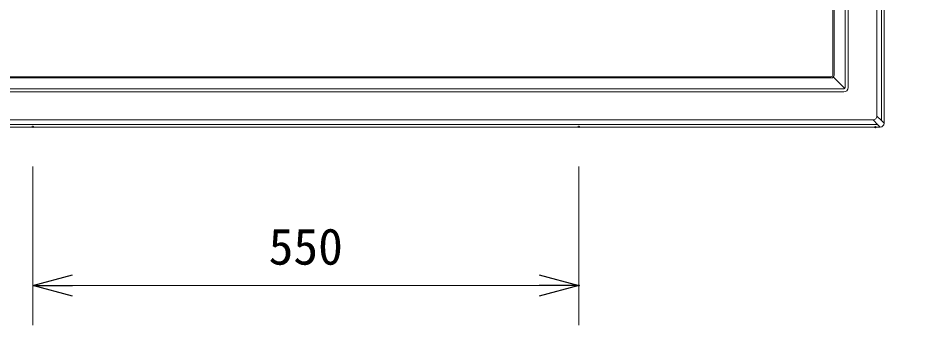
# Model space of a CAD drawing. Units: millimetres, scale not verified. Extents: x -62 to 63, y -57 to 57.
# Drawn here: x -27.71 to 17.08, y -13.97 to 1.52 of the extents above; entities that cross this region are included whole.
import ezdxf
from ezdxf.enums import TextEntityAlignment as Align

# ---------------------------------------------------------------- set-up
doc = ezdxf.new("R2010")
doc.units = ezdxf.units.MM
doc.header["$LTSCALE"] = 0.125
doc.header["$PDMODE"] = 32
doc.header["$PDSIZE"] = 0.0625
doc.layers.add('0-0_0', color=7, linetype='Continuous')
doc.layers.add('0-4_DEFPOINTS', color=7, linetype='Continuous')
doc.layers.add('0-5_GAIKEI', color=1, linetype='Continuous', lineweight=18)
doc.layers.add('0-6_SUNPO', color=7, linetype='Continuous', lineweight=18)
doc.styles.add('ＭＳ ゴシック', font='')
doc.styles.get('ＭＳ ゴシック').set_extended_font_data('MS Gothic')

# ---------------------------------------------------------------- blocks, each defined once
blk = doc.blocks.new('_OPEN30')
at = {"layer": '0-0_0'}
blk.add_line((0, 0), (-1, 0), dxfattribs=at)
blk.add_lwpolyline([(-1, 0.26795), (0, 0), (-1, -0.26795)], dxfattribs=at)
blk = doc.blocks.new('D12')
at = {"layer": '0-4_DEFPOINTS'}
for p in [(-33.28, 1.4152), (-5.78, 1.4152), (-5.78, -6.5848)]:
    blk.add_point(p, dxfattribs=at)
at = {"layer": '0-6_SUNPO'}
for p, q in [((-33.28, -0.5848), (-33.28, -8.5848)), ((-5.78, -0.5848), (-5.78, -8.5848)), ((-31.28, -6.5848), (-7.78, -6.5848))]:
    blk.add_line(p, q, dxfattribs=at)
at = {"layer": '0-6_SUNPO', "xscale": 2, "yscale": 2, "rotation": 180}
blk.add_blockref('_OPEN30', (-33.28, -6.5848), dxfattribs=at)
at = {"layer": '0-6_SUNPO', "xscale": 2, "yscale": 2}
blk.add_blockref('_OPEN30', (-5.78, -6.5848), dxfattribs=at)
at = {"layer": '0-6_SUNPO', "style": 'ＭＳ ゴシック'}
blk.add_text('550', height=1.833, dxfattribs=at).set_placement((-21.405, -6.0848), align=Align.BOTTOM_LEFT)
blk = doc.blocks.new('D11')
at = {"layer": '0-4_DEFPOINTS'}
for p in [(9.156, 37.5871), (17.156, 37.5871), (9.156, 1.3948)]:
    blk.add_point(p, dxfattribs=at)
at = {"layer": '0-6_SUNPO'}
for p, q in [((11.156, 37.5871), (19.156, 37.5871)), ((17.156, 3.3948), (17.156, 35.5871)), ((11.156, 1.3948), (19.156, 1.3948))]:
    blk.add_line(p, q, dxfattribs=at)
at = {"layer": '0-6_SUNPO', "xscale": 2, "yscale": 2}
for p, rotation in [((17.156, 37.5871), 90), ((17.156, 1.3948), 270)]:
    blk.add_blockref('_OPEN30', p, dxfattribs=dict(at, rotation=rotation))
at = {"layer": '0-6_SUNPO', "style": 'ＭＳ ゴシック'}
blk.add_text('724', height=1.833, rotation=90, dxfattribs=at).set_placement((16.656, 17.616), align=Align.BOTTOM_LEFT)

msp = doc.modelspace()

# ---------------------------------------------------------------- linework, layer by layer
at = {"layer": '0-5_GAIKEI'}
for p, q in [((15.7858, -3.6559), (15.7858, 31.8778)), ((15.5589, 31.651), (15.5589, -3.4291)), ((13.9541, -1.9866), (13.9541, 30.2085)), ((14.1126, 30.2152), (14.1126, -1.9933)), ((13.3437, 29.5717), (13.3437, -1.3498)), ((13.4039, 29.5864), (13.4039, -1.3645)), ((-41.9167, -1.5093), (13.2591, -1.5093)), ((-41.9021, -1.449), (13.2444, -1.449)), ((13.3621, -1.4674), (13.9333, -2.0386)), ((-42.5456, -2.218), (13.8879, -2.218)), ((13.8812, -2.0595), (-42.5389, -2.0595)), ((15.5589, -3.4291), (15.7858, -3.6559)), ((15.588, -3.8536), (-44.2457, -3.8536)), ((-44.0189, -3.6268), (15.3612, -3.6268)), ((15.588, -3.8536), (15.3612, -3.6268)), ((15.7214, -3.989), (15.586, -3.8536)), ((15.7858, -3.6539), (15.9212, -3.7893))]:
    msp.add_line(p, q, dxfattribs=at)
at = {"layer": '0-5_GAIKEI', "color": 7}
for p, q in [((15.9212, 32.0112), (15.9212, -3.7893)), ((-44.3791, -3.989), (15.7214, -3.989))]:
    msp.add_line(p, q, dxfattribs=at)
at = {"layer": '0-5_GAIKEI'}
for centre, major_axis, ratio, start_param, end_param in [((13.2429, -1.3483), (-0.0718, 0.0718), 0.985257, 2.3636208, 3.9195645), ((13.2553, -1.3566), (-0.0866, 0.1272), 0.973581, 2.556185, 3.3150998), ((13.2513, -1.3607), (-0.1272, 0.0866), 0.973581, 2.9680855, 3.7270003), ((13.8813, -1.9847), (-0.074, -0.0127), 0.995515, 1.4006449, 2.1656164), ((13.8873, -1.9927), (-0.1595, 0.1595), 0.997265, 2.357564, 3.9256213), ((13.8793, -1.9867), (-0.0127, -0.074), 0.995515, 0.9759762, 1.7409478), ((14.9997, -3.0675), (-0.5022, 0.5022), 0.49281, 2.7306286, 3.5525567)]:
    msp.add_ellipse(centre, major_axis=major_axis, ratio=ratio, start_param=start_param, end_param=end_param, dxfattribs=at)
at = {"layer": '0-5_GAIKEI', "color": 7}
msp.add_ellipse((15.7209, -3.7888), major_axis=(-0.1418, 0.1418), ratio=0.997265, start_param=2.357564, end_param=3.9256213, dxfattribs=at)

# ---------------------------------------------------------------- block references
at = {"layer": '0-6_SUNPO'}
for name in ['D11', 'D12']:
    msp.add_blockref(name, (6.3254, -5.3839), dxfattribs=at)

doc.saveas('drawing.dxf')
